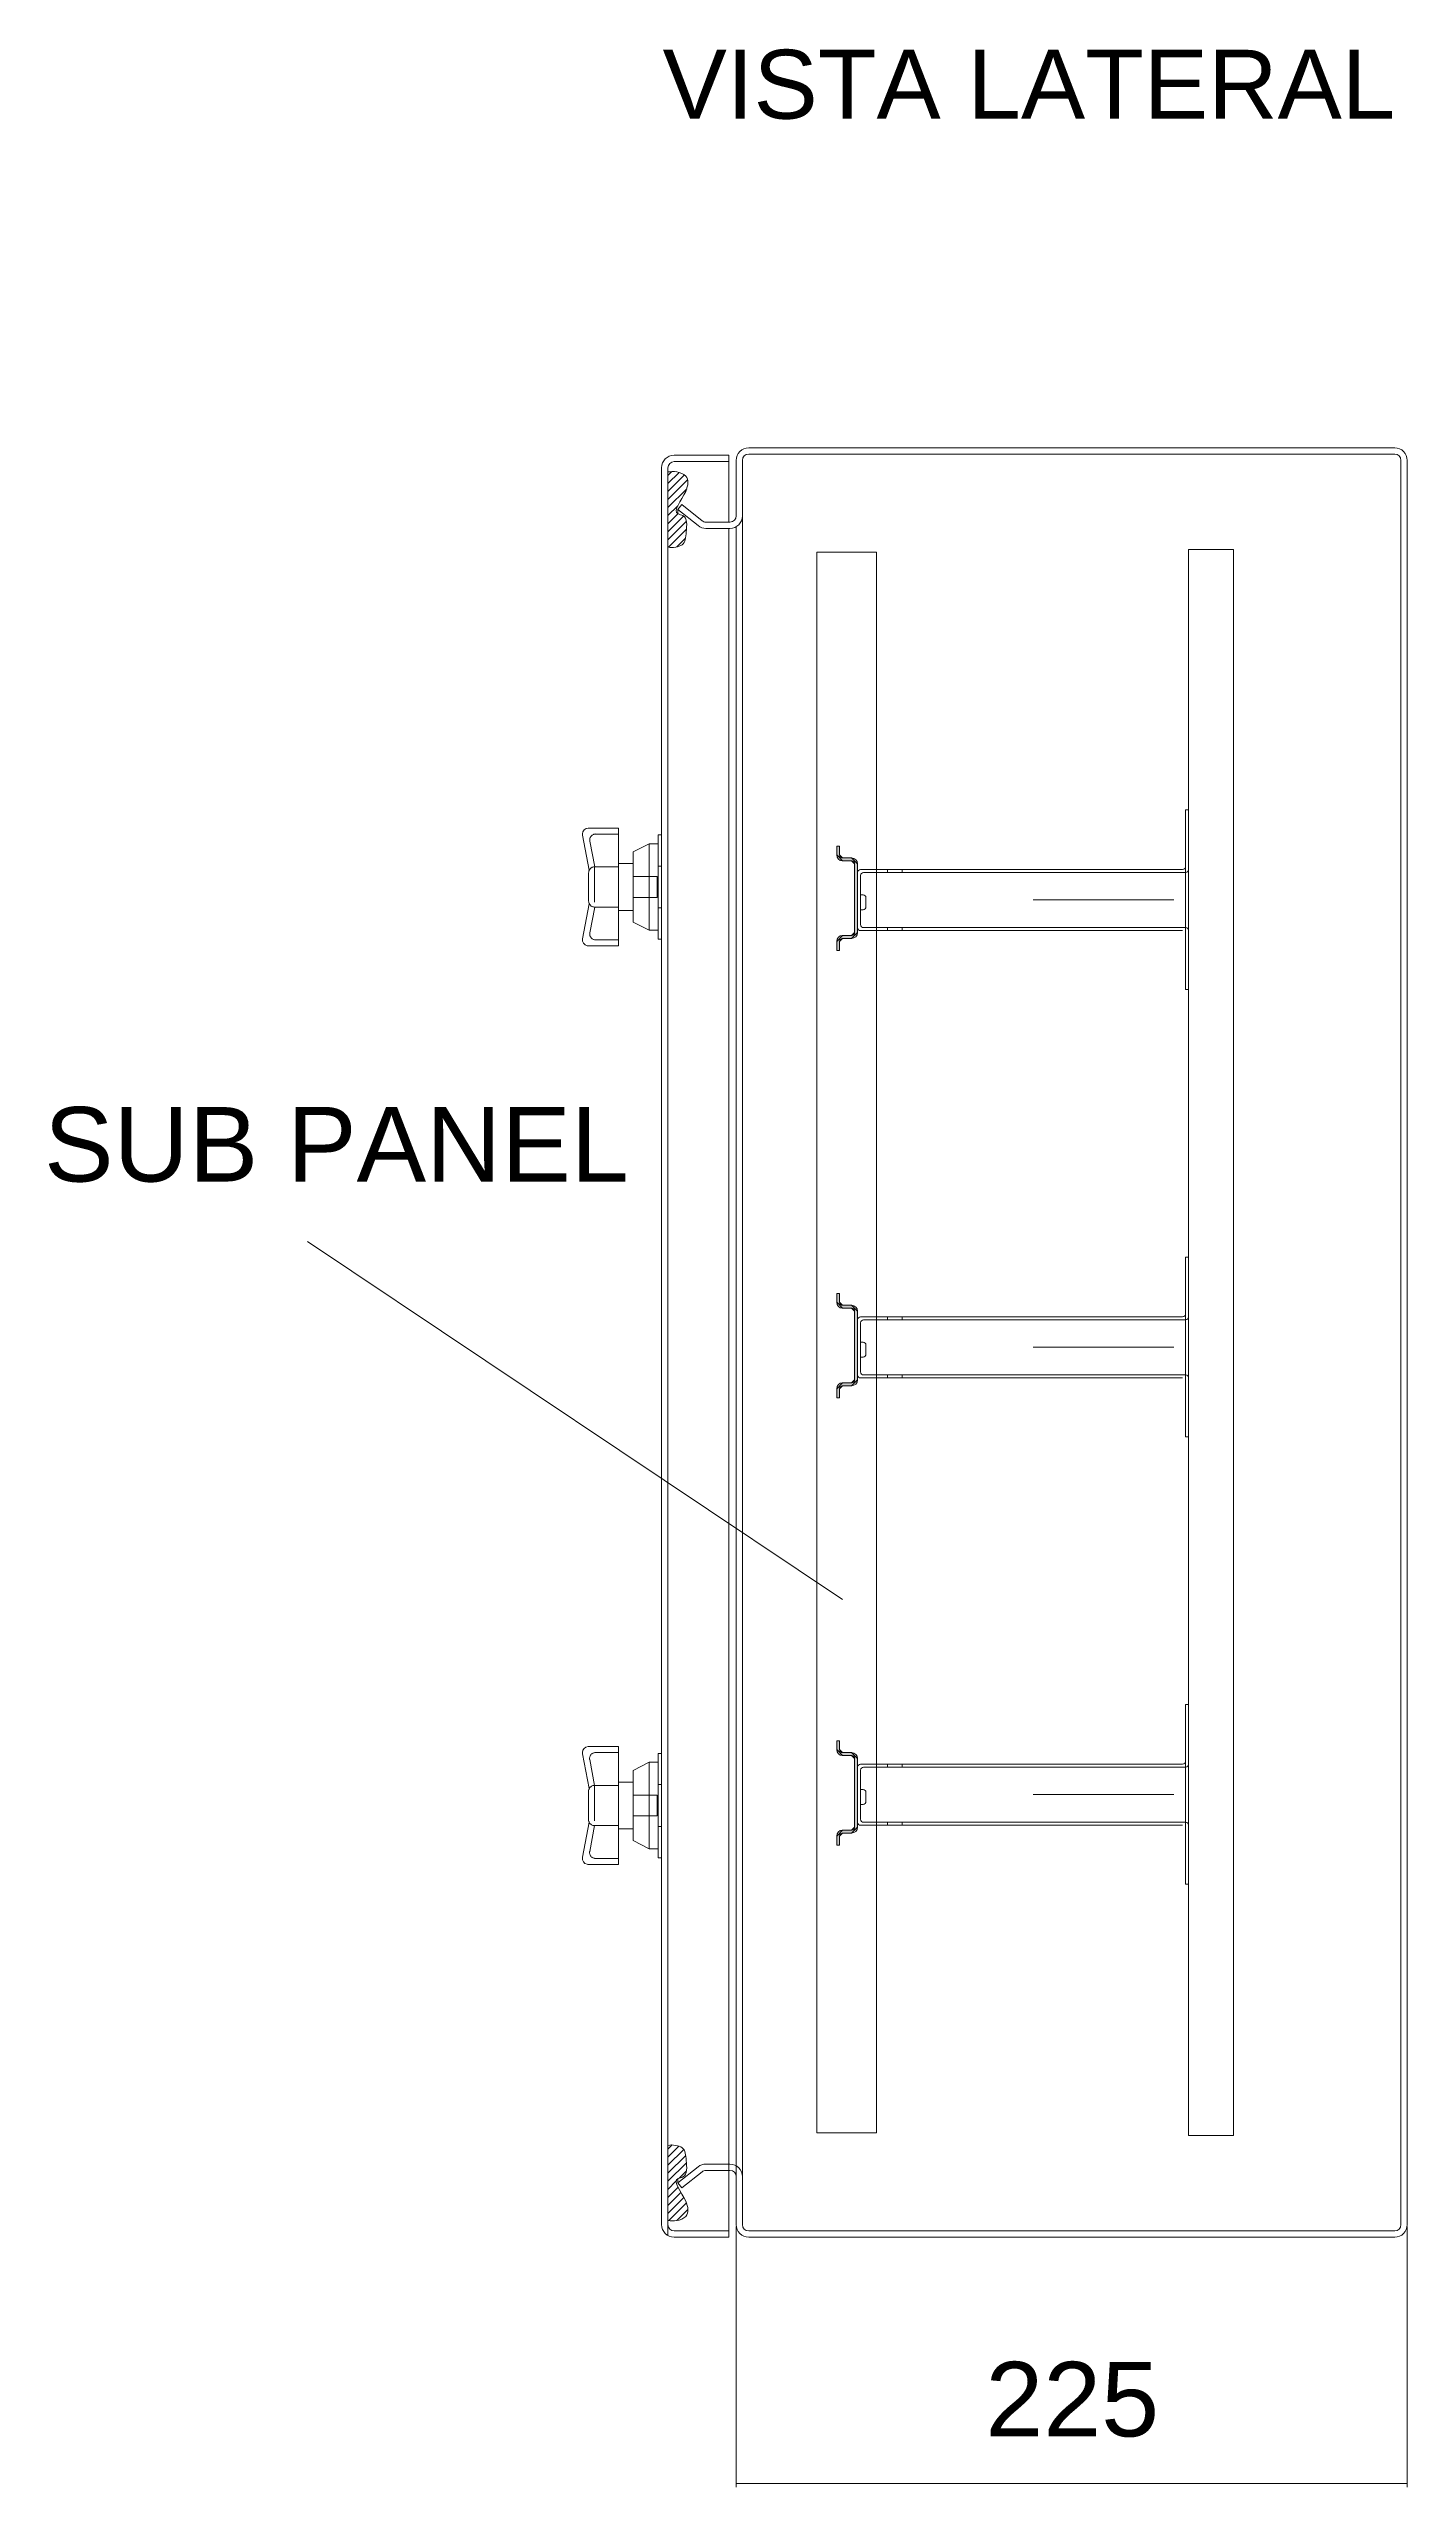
# Model space of a CAD drawing. Header units: millimetres. Extents: x -1316 to 1820, y -232 to 624.
# Drawn here: x 1365 to 1820, y -194 to 624 of the extents above; entities that cross this region are included whole.
import ezdxf

# ---------------------------------------------------------------- set-up
doc = ezdxf.new("R2010")
doc.units = ezdxf.units.MM
doc.header["$MEASUREMENT"] = 0
for name, pattern in [('AI-Linetype-18', [17.812501, 11.875001, -5.9375]), ('AI-Linetype-19', [17.812501, 11.875001, -5.9375]), ('AI-Linetype-20', [17.812501, 11.875001, -5.9375]), ('AI-Linetype-21', [17.812501, 11.875001, -5.9375]), ('AI-Linetype-22', [17.812501, 11.875001, -5.9375]), ('AI-Linetype-23', [17.812501, 11.875001, -5.9375]), ('AI-Linetype-24', [17.812501, 11.875001, -5.9375]), ('AI-Linetype-25', [17.812501, 11.875001, -5.9375]), ('AI-Linetype-26', [17.812501, 11.875001, -5.9375]), ('AI-Linetype-27', [17.812501, 11.875001, -5.9375]), ('AI-Linetype-28', [17.812501, 11.875001, -5.9375]), ('AI-Linetype-29', [356.249993, 237.499995, -118.749998]), ('AI-Linetype-30', [356.249993, 237.499995, -118.749998]), ('AI-Linetype-31', [17.812501, 11.875001, -5.9375]), ('AI-Linetype-32', [17.812501, 11.875001, -5.9375]), ('AI-Linetype-33', [17.812501, 11.875001, -5.9375]), ('AI-Linetype-34', [17.812501, 11.875001, -5.9375]), ('AI-Linetype-35', [17.812501, 11.875001, -5.9375]), ('AI-Linetype-36', [17.812501, 11.875001, -5.9375]), ('AI-Linetype-37', [17.812501, 11.875001, -5.9375]), ('AI-Linetype-38', [17.812501, 11.875001, -5.9375]), ('AI-Linetype-39', [17.812501, 11.875001, -5.9375]), ('AI-Linetype-40', [17.812501, 11.875001, -5.9375]), ('AI-Linetype-41', [17.812501, 11.875001, -5.9375]), ('AI-Linetype-42', [17.812501, 11.875001, -5.9375]), ('AI-Linetype-43', [17.812501, 11.875001, -5.9375]), ('AI-Linetype-44', [17.812501, 11.875001, -5.9375]), ('AI-Linetype-45', [17.812501, 11.875001, -5.9375]), ('AI-Linetype-46', [17.812501, 11.875001, -5.9375]), ('AI-Linetype-47', [17.812501, 11.875001, -5.9375]), ('AI-Linetype-48', [17.812501, 11.875001, -5.9375]), ('AI-Linetype-49', [17.812501, 11.875001, -5.9375]), ('AI-Linetype-50', [17.812501, 11.875001, -5.9375]), ('AI-Linetype-51', [17.812501, 11.875001, -5.9375]), ('AI-Linetype-52', [17.812501, 11.875001, -5.9375]), ('AI-Linetype-53', [17.812501, 11.875001, -5.9375]), ('AI-Linetype-54', [17.812501, 11.875001, -5.9375]), ('AI-Linetype-55', [17.812501, 11.875001, -5.9375]), ('AI-Linetype-56', [17.812501, 11.875001, -5.9375]), ('AI-Linetype-57', [17.812501, 11.875001, -5.9375]), ('AI-Linetype-58', [17.812501, 11.875001, -5.9375]), ('AI-Linetype-59', [17.812501, 11.875001, -5.9375]), ('AI-Linetype-60', [17.812501, 11.875001, -5.9375]), ('AI-Linetype-61', [17.812501, 11.875001, -5.9375]), ('AI-Linetype-62', [17.812501, 11.875001, -5.9375]), ('AI-Linetype-63', [17.812501, 11.875001, -5.9375])]:
    doc.linetypes.add(name, pattern=pattern)
doc.layers.get('0').update_dxf_attribs({"lineweight": 0})
doc.layers.add('015', color=7, linetype='Continuous', lineweight=0)

# ---------------------------------------------------------------- blocks, each defined once
blk = doc.blocks.new('Block_6')
blk.add_open_spline([(1572.09, 481.95), (1573.07, 482.03), (1574.06, 482.11), (1575.08, 481.95), (1576.21, 481.77), (1577.39, 481.29), (1578.07, 480.52), (1579.11, 479.32), (1578.96, 477.42), (1578.07, 475.41), (1576.68, 472.27), (1573.51, 468.85), (1575.56, 467.85), (1575.98, 467.65), (1576.63, 467.54), (1577.11, 467.3), (1578.74, 466.48), (1578.45, 464.04), (1578.24, 461.8), (1578.07, 460), (1577.96, 458.33), (1576.87, 457.5), (1576.32, 457.08), (1575.52, 456.88), (1574.72, 456.72), (1573.8, 456.54), (1572.87, 456.43), (1572.09, 456.82), (1572.09, 456.82), (1572.09, 481.95), (1572.09, 481.95)], degree=3, knots=[0, 0, 0, 0, 1, 1, 1, 2, 2, 2, 3, 3, 3, 4, 4, 4, 5, 5, 5, 6, 6, 6, 7, 7, 7, 8, 8, 8, 9, 9, 9, 10, 10, 10, 10])
at = {"color": 7, "lineweight": 0}
for points in [[(1572.09, 480.74), (1572.09, 480.74), (1573.39, 482.04), (1573.39, 482.04)], [(1572.09, 478.04), (1572.09, 478.04), (1575.83, 481.79), (1575.83, 481.79)], [(1572.09, 475.35), (1572.09, 475.35), (1577.65, 480.91), (1577.65, 480.91)], [(1572.09, 472.66), (1572.09, 472.66), (1578.7, 479.26), (1578.7, 479.26)], [(1572.09, 469.96), (1572.09, 469.96), (1578.41, 476.28), (1578.41, 476.28)], [(1572.09, 467.27), (1572.09, 467.27), (1575.4, 470.58), (1575.4, 470.58)], [(1572.09, 464.57), (1572.09, 464.57), (1575.43, 467.92), (1575.43, 467.92)], [(1572.09, 461.88), (1572.09, 461.88), (1577.36, 467.15), (1577.36, 467.15)], [(1572.09, 459.19), (1572.09, 459.19), (1578.32, 465.42), (1578.32, 465.42)], [(1572.32, 456.72), (1572.32, 456.72), (1578.33, 462.73), (1578.33, 462.73)], [(1575.09, 456.8), (1575.09, 456.8), (1577.99, 459.7), (1577.99, 459.7)]]:
    blk.add_open_spline(points, degree=3, dxfattribs=at)
blk = doc.blocks.new('Block_7')
blk.add_open_spline([(1572.09, -104.44), (1573.07, -104.52), (1574.06, -104.6), (1575.08, -104.44), (1576.21, -104.26), (1577.39, -103.78), (1578.07, -103.01), (1579.11, -101.81), (1578.96, -99.91), (1578.07, -97.9), (1576.68, -94.76), (1573.51, -91.34), (1575.56, -90.34), (1575.98, -90.14), (1576.63, -90.03), (1577.11, -89.79), (1578.74, -88.97), (1578.45, -86.53), (1578.24, -84.3), (1578.07, -82.5), (1577.96, -80.82), (1576.87, -79.99), (1576.32, -79.57), (1575.52, -79.37), (1574.72, -79.21), (1573.8, -79.03), (1572.87, -78.92), (1572.09, -79.31), (1572.09, -79.31), (1572.09, -104.44), (1572.09, -104.44)], degree=3, knots=[0, 0, 0, 0, 1, 1, 1, 2, 2, 2, 3, 3, 3, 4, 4, 4, 5, 5, 5, 6, 6, 6, 7, 7, 7, 8, 8, 8, 9, 9, 9, 10, 10, 10, 10])
at = {"color": 7, "lineweight": 0}
for points in [[(1572.09, -80.5), (1572.09, -80.5), (1573.54, -79.05), (1573.54, -79.05)], [(1572.09, -83.19), (1572.09, -83.19), (1575.81, -79.48), (1575.81, -79.48)], [(1572.09, -85.89), (1572.09, -85.89), (1577.4, -80.57), (1577.4, -80.57)], [(1572.09, -88.58), (1572.09, -88.58), (1578.06, -82.61), (1578.06, -82.61)], [(1572.09, -91.27), (1572.09, -91.27), (1578.31, -85.05), (1578.31, -85.05)], [(1575.83, -90.23), (1575.83, -90.23), (1578.35, -87.71), (1578.35, -87.71)], [(1572.09, -93.97), (1572.09, -93.97), (1574.91, -91.15), (1574.91, -91.15)], [(1572.09, -96.66), (1572.09, -96.66), (1575.49, -93.26), (1575.49, -93.26)], [(1572.09, -99.36), (1572.09, -99.36), (1576.47, -94.98), (1576.47, -94.98)], [(1572.09, -102.05), (1572.09, -102.05), (1577.46, -96.68), (1577.46, -96.68)], [(1572.37, -104.46), (1572.37, -104.46), (1578.32, -98.52), (1578.32, -98.52)], [(1575.09, -104.44), (1575.09, -104.44), (1578.79, -100.74), (1578.79, -100.74)]]:
    blk.add_open_spline(points, degree=3, dxfattribs=at)
blk = doc.blocks.new('Block_8')
at = {"color": 7, "lineweight": 0}
for p, q in [((1594.99, -106.42), (1594.99, -193.85)), ((1819.99, -106.42), (1819.99, -193.85)), ((1594.99, -192.6), (1819.99, -192.6))]:
    blk.add_line(p, q, dxfattribs=at)
at = {"insert": (1678.54, -177.17), "char_height": 0.2, "attachment_point": 7}
blk.add_mtext('\\C7;\\FArial|b0|i0|c1;\\H25.000000;\\W1.000000;225', dxfattribs=at)

msp = doc.modelspace()

# ---------------------------------------------------------------- hatches: boundary and pattern name
at = {"layer": '015', "transparency": 33554687}
for points in [[(1633.69, 326.49), (1630.69, 326.49), (1628.69, 324.49), (1628.69, 321.49), (1629.69, 321.49), (1629.69, 324.49), (1630.69, 325.49), (1633.69, 325.49), (1635.69, 327.49), (1635.69, 350.49), (1633.69, 352.49), (1630.69, 352.49), (1629.69, 353.49), (1629.69, 356.49), (1628.69, 356.49), (1628.69, 353.49), (1630.69, 351.49), (1633.69, 351.49), (1634.69, 350.49), (1634.69, 327.49)], [(1633.69, 176.49), (1630.69, 176.49), (1628.69, 174.49), (1628.69, 171.49), (1629.69, 171.49), (1629.69, 174.49), (1630.69, 175.49), (1633.69, 175.49), (1635.69, 177.49), (1635.69, 200.49), (1633.69, 202.49), (1630.69, 202.49), (1629.69, 203.49), (1629.69, 206.49), (1628.69, 206.49), (1628.69, 203.49), (1630.69, 201.49), (1633.69, 201.49), (1634.69, 200.49), (1634.69, 177.49)], [(1633.69, 26.49), (1630.69, 26.49), (1628.69, 24.49), (1628.69, 21.49), (1629.69, 21.49), (1629.69, 24.49), (1630.69, 25.49), (1633.69, 25.49), (1635.69, 27.49), (1635.69, 50.49), (1633.69, 52.49), (1630.69, 52.49), (1629.69, 53.49), (1629.69, 56.49), (1628.69, 56.49), (1628.69, 53.49), (1630.69, 51.49), (1633.69, 51.49), (1634.69, 50.49), (1634.69, 27.49)]]:
    msp.add_hatch(color=1, dxfattribs=at).paths.add_polyline_path(points)

# ---------------------------------------------------------------- linework, layer by layer
at = {"color": 7, "lineweight": 0}
for p, q in [((1569.99, 483.3), (1569.99, -105.8)), ((1572.09, -109.43), (1572.09, 483.3)), ((1574.19, 487.5), (1592.49, 487.5)), ((1592.49, 485.4), (1574.19, 485.4)), ((1592.49, 487.5), (1592.49, 485.4)), ((1592.49, 485.4), (1592.49, 465.1)), ((1594.99, 467.2), (1594.99, 485.8)), ((1597.09, 485.8), (1597.09, -105.8)), ((1599.19, 490), (1815.79, 490)), ((1815.79, 490), (1599.19, 490)), ((1815.79, 490), (1599.19, 490)), ((1815.79, 487.9), (1599.19, 487.9)), ((1815.79, 487.9), (1599.19, 487.9)), ((1819.99, 485.8), (1819.99, -105.8)), ((1576.76, 470.98), (1575.45, 469.34)), ((1575.45, 469.34), (1582.24, 463.92)), ((1575.45, 467.91), (1575.45, 469.34)), ((1583.55, 465.56), (1576.76, 470.98)), ((1592.89, 465.1), (1584.86, 465.1)), ((1584.86, 463), (1592.89, 463)), ((1592.49, 463), (1592.49, -110)), ((1594.99, -105.8), (1594.99, 463.57)), ((1761.69, 455.87), (1746.69, 455.87)), ((1746.69, 455.87), (1746.69, -75.86)), ((1761.69, -75.86), (1761.69, 455.87)), ((1745.69, 368.62), (1746.69, 368.62)), ((1745.69, 308.37), (1745.69, 368.62)), ((1746.69, 368.62), (1746.69, 308.37)), ((1543.49, 360.14), (1545.75, 348.41)), ((1543.49, 360.14), (1545.75, 348.41)), ((1555.49, 362.5), (1545.41, 362.5)), ((1555.49, 362.5), (1545.41, 362.5)), ((1555.49, 362.5), (1555.49, 323)), ((1555.49, 362.5), (1555.49, 323)), ((1568.79, 360.24), (1568.79, 325.24)), ((1569.99, 360.24), (1568.79, 360.24)), ((1568.79, 360.24), (1568.79, 325.24)), ((1569.99, 360.24), (1568.79, 360.24)), ((1569.99, 325.24), (1569.99, 360.24)), ((1569.99, 325.24), (1569.99, 360.24)), ((1565.79, 357.24), (1560.49, 354.52)), ((1565.79, 357.24), (1560.49, 354.52)), ((1560.49, 330.99), (1560.49, 354.52)), ((1560.49, 330.99), (1560.49, 354.52)), ((1568.79, 357.24), (1565.79, 357.24)), ((1565.79, 328.24), (1565.79, 357.24)), ((1568.79, 357.24), (1565.79, 357.24)), ((1565.79, 328.24), (1565.79, 357.24)), ((1568.79, 357.24), (1565.79, 357.24)), ((1565.79, 328.24), (1565.79, 357.24)), ((1568.79, 357.24), (1565.79, 357.24)), ((1565.79, 328.24), (1565.79, 357.24)), ((1568.79, 328.24), (1568.79, 357.24)), ((1568.79, 328.24), (1568.79, 357.24)), ((1545.53, 347.52), (1545.53, 338.02)), ((1545.53, 347.52), (1545.53, 338.02)), ((1555.49, 350.59), (1558.3, 350.59)), ((1555.49, 350.59), (1560.49, 350.59)), ((1555.49, 350.59), (1558.3, 350.59)), ((1555.49, 350.59), (1560.49, 350.59)), ((1560.49, 350.59), (1560.49, 334.9)), ((1560.49, 350.59), (1560.49, 334.9)), ((1560.49, 346.25), (1568.49, 346.25)), ((1560.49, 346.25), (1568.49, 346.25)), ((1568.49, 339.25), (1568.49, 346.25)), ((1568.49, 339.25), (1568.49, 346.25)), ((1569.99, 349.74), (1568.79, 349.74)), ((1569.99, 349.74), (1568.79, 349.74)), ((1635.69, 329.12), (1635.69, 347.62)), ((1744.69, 348.62), (1636.69, 348.62)), ((1636.69, 330.12), (1636.69, 346.62)), ((1745.69, 347.62), (1637.69, 347.62)), ((1645.69, 347.62), (1645.69, 348.62)), ((1645.69, 347.62), (1645.69, 347.62)), ((1650.69, 347.62), (1650.69, 348.62)), ((1543.49, 325.4), (1545.75, 337.12)), ((1543.49, 325.4), (1545.75, 337.12)), ((1560.49, 339.25), (1568.49, 339.25)), ((1560.49, 339.25), (1568.49, 339.25)), ((1569.99, 335.74), (1568.79, 335.74)), ((1569.99, 335.74), (1568.79, 335.74)), ((1637.52, 340.12), (1636.69, 340.12)), ((1638.52, 336.12), (1638.52, 339.12)), ((1741.78, 338.49), (1694.58, 338.49)), ((1555.49, 334.9), (1558.3, 334.9)), ((1555.49, 334.9), (1560.49, 334.9)), ((1555.49, 334.9), (1558.3, 334.9)), ((1555.49, 334.9), (1560.49, 334.9)), ((1565.79, 328.24), (1560.49, 330.99)), ((1565.79, 328.24), (1560.49, 330.99)), ((1568.79, 328.24), (1565.79, 328.24)), ((1568.79, 328.24), (1565.79, 328.24)), ((1636.69, 335.12), (1637.52, 335.12)), ((1744.69, 328.12), (1636.69, 328.12)), ((1745.69, 329.12), (1637.69, 329.12)), ((1645.69, 329.12), (1645.69, 328.12)), ((1650.69, 329.12), (1650.69, 328.12)), ((1745.69, 329.12), (1745.69, 329.12)), ((1555.49, 323), (1545.41, 323)), ((1555.49, 323), (1545.41, 323)), ((1568.79, 325.24), (1569.99, 325.24)), ((1568.79, 325.24), (1569.99, 325.24)), ((1745.69, 308.37), (1746.69, 308.37)), ((1630.65, 103.82), (1451.22, 223.84)), ((1745.69, 218.62), (1746.69, 218.62)), ((1745.69, 158.37), (1745.69, 218.62)), ((1746.69, 218.62), (1746.69, 158.37)), ((1635.69, 179.12), (1635.69, 197.62)), ((1744.69, 198.62), (1636.69, 198.62)), ((1636.69, 180.12), (1636.69, 196.62)), ((1745.69, 197.62), (1637.69, 197.62)), ((1645.69, 197.62), (1645.69, 198.62)), ((1645.69, 197.62), (1645.69, 197.62)), ((1650.69, 197.62), (1650.69, 198.62)), ((1637.52, 190.12), (1636.69, 190.12)), ((1638.52, 186.12), (1638.52, 189.12)), ((1741.78, 188.49), (1694.58, 188.49)), ((1636.69, 185.12), (1637.52, 185.12)), ((1744.69, 178.12), (1636.69, 178.12)), ((1745.69, 179.12), (1637.69, 179.12)), ((1645.69, 179.12), (1645.69, 178.12)), ((1650.69, 179.12), (1650.69, 178.12)), ((1745.69, 179.12), (1745.69, 179.12)), ((1745.69, 158.37), (1746.69, 158.37)), ((1745.69, 68.62), (1746.69, 68.62)), ((1745.69, 8.37), (1745.69, 68.62)), ((1746.69, 68.62), (1746.69, 8.37)), ((1543.45, 52.13), (1545.7, 40.4)), ((1543.45, 52.13), (1545.7, 40.4)), ((1555.49, 54.5), (1545.41, 54.5)), ((1555.49, 54.5), (1545.41, 54.5)), ((1555.49, 54.5), (1555.49, 15)), ((1555.49, 54.5), (1555.49, 15)), ((1565.79, 49.24), (1560.49, 46.52)), ((1565.79, 49.24), (1560.49, 46.52)), ((1568.79, 49.24), (1565.79, 49.24)), ((1565.79, 20.24), (1565.79, 49.24)), ((1568.79, 49.24), (1565.79, 49.24)), ((1565.79, 20.24), (1565.79, 49.24)), ((1568.79, 49.24), (1565.79, 49.24)), ((1565.79, 20.24), (1565.79, 49.24)), ((1568.79, 49.24), (1565.79, 49.24)), ((1565.79, 20.24), (1565.79, 49.24)), ((1568.79, 52.24), (1568.79, 17.24)), ((1569.99, 52.24), (1568.79, 52.24)), ((1568.79, 52.24), (1568.79, 17.24)), ((1569.99, 52.24), (1568.79, 52.24)), ((1568.79, 20.24), (1568.79, 49.24)), ((1568.79, 20.24), (1568.79, 49.24)), ((1569.99, 17.24), (1569.99, 52.24)), ((1569.99, 17.24), (1569.99, 52.24)), ((1555.49, 42.59), (1558.3, 42.59)), ((1555.49, 42.59), (1560.49, 42.59)), ((1555.49, 42.59), (1558.3, 42.59)), ((1555.49, 42.59), (1560.49, 42.59)), ((1560.49, 22.99), (1560.49, 46.52)), ((1560.49, 22.99), (1560.49, 46.52)), ((1560.49, 42.59), (1560.49, 26.9)), ((1560.49, 42.59), (1560.49, 26.9)), ((1569.99, 41.74), (1568.79, 41.74)), ((1569.99, 41.74), (1568.79, 41.74)), ((1635.69, 29.12), (1635.69, 47.62)), ((1744.69, 48.62), (1636.69, 48.62)), ((1636.69, 30.12), (1636.69, 46.62)), ((1745.69, 47.62), (1637.69, 47.62)), ((1645.69, 47.62), (1645.69, 48.62)), ((1645.69, 47.62), (1645.69, 47.62)), ((1650.69, 47.62), (1650.69, 48.62)), ((1545.49, 39.5), (1545.49, 30)), ((1545.49, 39.5), (1545.49, 30)), ((1560.49, 38.25), (1568.49, 38.25)), ((1560.49, 38.25), (1568.49, 38.25)), ((1568.49, 31.25), (1568.49, 38.25)), ((1568.49, 31.25), (1568.49, 38.25)), ((1637.52, 40.12), (1636.69, 40.12)), ((1636.69, 35.12), (1637.52, 35.12)), ((1638.52, 36.12), (1638.52, 39.12)), ((1741.78, 38.49), (1694.58, 38.49)), ((1543.45, 17.38), (1545.7, 29.11)), ((1543.45, 17.38), (1545.7, 29.11)), ((1555.49, 26.9), (1558.3, 26.9)), ((1555.49, 26.9), (1560.49, 26.9)), ((1555.49, 26.9), (1558.3, 26.9)), ((1555.49, 26.9), (1560.49, 26.9)), ((1560.49, 31.25), (1568.49, 31.25)), ((1560.49, 31.25), (1568.49, 31.25)), ((1569.99, 27.74), (1568.79, 27.74)), ((1569.99, 27.74), (1568.79, 27.74)), ((1744.69, 28.12), (1636.69, 28.12)), ((1745.69, 29.12), (1637.69, 29.12)), ((1645.69, 29.12), (1645.69, 28.12)), ((1650.69, 29.12), (1650.69, 28.12)), ((1745.69, 29.12), (1745.69, 29.12)), ((1565.79, 20.24), (1560.49, 22.99)), ((1565.79, 20.24), (1560.49, 22.99)), ((1568.79, 20.24), (1565.79, 20.24)), ((1568.79, 20.24), (1565.79, 20.24)), ((1568.79, 17.24), (1569.99, 17.24)), ((1568.79, 17.24), (1569.99, 17.24)), ((1555.49, 15), (1545.41, 15)), ((1555.49, 15), (1545.41, 15)), ((1745.69, 8.37), (1746.69, 8.37)), ((1746.69, -75.86), (1761.69, -75.86)), ((1575.45, -91.83), (1582.24, -86.41)), ((1583.55, -88.05), (1576.76, -93.47)), ((1584.86, -85.5), (1592.89, -85.5)), ((1592.89, -87.6), (1584.86, -87.6)), ((1575.45, -90.4), (1575.45, -91.83)), ((1576.76, -93.47), (1575.45, -91.83)), ((1574.19, -107.9), (1592.49, -107.9)), ((1592.49, -110), (1574.19, -110)), ((1815.79, -107.9), (1599.19, -107.9)), ((1599.19, -110), (1815.79, -110)), ((1815.79, -110), (1599.19, -110))]:
    msp.add_line(p, q, dxfattribs=at)
at = {"color": 7, "linetype": 'AI-Linetype-29', "lineweight": 0}
msp.add_line((1594.99, 467.2), (1594.99, 485.8), dxfattribs=at)
at = {"color": 7, "lineweight": 5}
msp.add_line((1817.89, -105.8), (1817.89, 485.8), dxfattribs=at)
at = {"color": 7, "linetype": 'AI-Linetype-30', "lineweight": 0}
msp.add_line((1594.99, -105.8), (1594.99, 463.57), dxfattribs=at)
at = {"color": 5, "lineweight": 0}
for p, q in [((1622.09, 455), (1642.09, 455)), ((1622.09, -75), (1622.09, 455)), ((1642.09, 455), (1642.09, -75)), ((1642.09, -75), (1622.09, -75))]:
    msp.add_line(p, q, dxfattribs=at)
at = {"color": 7, "linetype": 'AI-Linetype-20', "lineweight": 0}
msp.add_line((1555.49, 360.5), (1547.83, 360.5), dxfattribs=at)
at = {"color": 7, "linetype": 'AI-Linetype-33', "lineweight": 0}
msp.add_line((1555.49, 360.5), (1547.83, 360.5), dxfattribs=at)
at = {"color": 7, "linetype": 'AI-Linetype-21', "lineweight": 0}
msp.add_line((1545.91, 358.14), (1547.57, 349.52), dxfattribs=at)
at = {"color": 7, "linetype": 'AI-Linetype-34', "lineweight": 0}
msp.add_line((1545.91, 358.14), (1547.57, 349.52), dxfattribs=at)
at = {"color": 7, "linetype": 'AI-Linetype-19', "lineweight": 0}
msp.add_line((1555.49, 349.5), (1547.49, 349.5), dxfattribs=at)
at = {"color": 7, "linetype": 'AI-Linetype-32', "lineweight": 0}
msp.add_line((1555.49, 349.5), (1547.49, 349.5), dxfattribs=at)
at = {"color": 7, "linetype": 'AI-Linetype-22', "lineweight": 0}
msp.add_line((1547.53, 349.52), (1547.53, 336.02), dxfattribs=at)
at = {"color": 7, "linetype": 'AI-Linetype-35', "lineweight": 0}
msp.add_line((1547.53, 349.52), (1547.53, 336.02), dxfattribs=at)
at = {"color": 7, "linetype": 'AI-Linetype-23', "lineweight": 0}
msp.add_line((1545.91, 327.4), (1547.57, 336.02), dxfattribs=at)
at = {"color": 7, "linetype": 'AI-Linetype-36', "lineweight": 0}
msp.add_line((1545.91, 327.4), (1547.57, 336.02), dxfattribs=at)
at = {"color": 7, "linetype": 'AI-Linetype-18', "lineweight": 0}
msp.add_line((1555.49, 336), (1547.49, 336), dxfattribs=at)
at = {"color": 7, "linetype": 'AI-Linetype-31', "lineweight": 0}
msp.add_line((1555.49, 336), (1547.49, 336), dxfattribs=at)
at = {"color": 7, "linetype": 'AI-Linetype-24', "lineweight": 0}
msp.add_line((1555.49, 325), (1547.83, 325), dxfattribs=at)
at = {"color": 7, "linetype": 'AI-Linetype-37', "lineweight": 0}
msp.add_line((1555.49, 325), (1547.83, 325), dxfattribs=at)
at = {"color": 7, "linetype": 'AI-Linetype-45', "lineweight": 0}
msp.add_line((1545.87, 50.13), (1547.53, 41.5), dxfattribs=at)
at = {"color": 7, "linetype": 'AI-Linetype-56', "lineweight": 0}
msp.add_line((1545.87, 50.13), (1547.53, 41.5), dxfattribs=at)
at = {"color": 7, "linetype": 'AI-Linetype-44', "lineweight": 0}
msp.add_line((1555.49, 52.5), (1547.83, 52.5), dxfattribs=at)
at = {"color": 7, "linetype": 'AI-Linetype-55', "lineweight": 0}
msp.add_line((1555.49, 52.5), (1547.83, 52.5), dxfattribs=at)
at = {"color": 7, "linetype": 'AI-Linetype-43', "lineweight": 0}
msp.add_line((1555.49, 41.5), (1547.49, 41.5), dxfattribs=at)
at = {"color": 7, "linetype": 'AI-Linetype-46', "lineweight": 0}
msp.add_line((1547.49, 41.5), (1547.49, 28), dxfattribs=at)
at = {"color": 7, "linetype": 'AI-Linetype-54', "lineweight": 0}
msp.add_line((1555.49, 41.5), (1547.49, 41.5), dxfattribs=at)
at = {"color": 7, "linetype": 'AI-Linetype-57', "lineweight": 0}
msp.add_line((1547.49, 41.5), (1547.49, 28), dxfattribs=at)
at = {"color": 7, "linetype": 'AI-Linetype-47', "lineweight": 0}
msp.add_line((1545.87, 19.38), (1547.53, 28), dxfattribs=at)
at = {"color": 7, "linetype": 'AI-Linetype-58', "lineweight": 0}
msp.add_line((1545.87, 19.38), (1547.53, 28), dxfattribs=at)
at = {"color": 7, "linetype": 'AI-Linetype-42', "lineweight": 0}
msp.add_line((1555.49, 28), (1547.49, 28), dxfattribs=at)
at = {"color": 7, "linetype": 'AI-Linetype-53', "lineweight": 0}
msp.add_line((1555.49, 28), (1547.49, 28), dxfattribs=at)
at = {"color": 7, "linetype": 'AI-Linetype-48', "lineweight": 0}
msp.add_line((1555.49, 17), (1547.83, 17), dxfattribs=at)
at = {"color": 7, "linetype": 'AI-Linetype-59', "lineweight": 0}
msp.add_line((1555.49, 17), (1547.83, 17), dxfattribs=at)
at = {"color": 7, "lineweight": 0}
for points in [[(1574.19, 487.5), (1571.87, 487.5), (1569.99, 485.62), (1569.99, 483.3)], [(1574.19, 485.4), (1573.03, 485.4), (1572.09, 484.46), (1572.09, 483.3)], [(1599.19, 490), (1596.87, 490), (1594.99, 488.12), (1594.99, 485.8)], [(1599.19, 487.9), (1598.03, 487.9), (1597.09, 486.96), (1597.09, 485.8)], [(1592.89, 465.1), (1594.05, 465.1), (1594.99, 466.04), (1594.99, 467.2)], [(1592.89, 463), (1595.21, 463), (1597.09, 464.88), (1597.09, 467.2)], [(1582.24, 463.92), (1582.98, 463.33), (1583.91, 463), (1584.86, 463)], [(1583.55, 465.56), (1583.92, 465.27), (1584.38, 465.1), (1584.86, 465.1)], [(1636.69, 348.62), (1636.14, 348.62), (1635.69, 348.17), (1635.69, 347.62)], [(1637.69, 347.62), (1637.14, 347.62), (1636.69, 347.17), (1636.69, 346.62)], [(1744.69, 348.62), (1745.25, 348.62), (1745.69, 349.06), (1745.69, 349.62)], [(1745.69, 347.62), (1746.25, 347.62), (1746.69, 348.06), (1746.69, 348.62)], [(1638.52, 339.12), (1638.52, 339.67), (1638.07, 340.12), (1637.52, 340.12)], [(1637.52, 335.12), (1638.07, 335.12), (1638.52, 335.56), (1638.52, 336.12)], [(1635.69, 329.12), (1635.69, 328.56), (1636.14, 328.12), (1636.69, 328.12)], [(1636.69, 330.12), (1636.69, 329.56), (1637.14, 329.12), (1637.69, 329.12)], [(1746.69, 328.12), (1746.69, 328.67), (1746.25, 329.12), (1745.69, 329.12)], [(1636.69, 198.62), (1636.14, 198.62), (1635.69, 198.17), (1635.69, 197.62)], [(1637.69, 197.62), (1637.14, 197.62), (1636.69, 197.17), (1636.69, 196.62)], [(1744.69, 198.62), (1745.25, 198.62), (1745.69, 199.06), (1745.69, 199.62)], [(1745.69, 197.62), (1746.25, 197.62), (1746.69, 198.06), (1746.69, 198.62)], [(1638.52, 189.12), (1638.52, 189.67), (1638.07, 190.12), (1637.52, 190.12)], [(1636.69, 180.12), (1636.69, 179.56), (1637.14, 179.12), (1637.69, 179.12)], [(1637.52, 185.12), (1638.07, 185.12), (1638.52, 185.56), (1638.52, 186.12)], [(1635.69, 179.12), (1635.69, 178.56), (1636.14, 178.12), (1636.69, 178.12)], [(1746.69, 178.12), (1746.69, 178.67), (1746.25, 179.12), (1745.69, 179.12)], [(1744.69, 48.62), (1745.25, 48.62), (1745.69, 49.06), (1745.69, 49.62)], [(1636.69, 48.62), (1636.14, 48.62), (1635.69, 48.17), (1635.69, 47.62)], [(1637.69, 47.62), (1637.14, 47.62), (1636.69, 47.17), (1636.69, 46.62)], [(1745.69, 47.62), (1746.25, 47.62), (1746.69, 48.06), (1746.69, 48.62)], [(1638.52, 39.12), (1638.52, 39.67), (1638.07, 40.12), (1637.52, 40.12)], [(1637.52, 35.12), (1638.07, 35.12), (1638.52, 35.56), (1638.52, 36.12)], [(1635.69, 29.12), (1635.69, 28.56), (1636.14, 28.12), (1636.69, 28.12)], [(1636.69, 30.12), (1636.69, 29.56), (1637.14, 29.12), (1637.69, 29.12)], [(1746.69, 28.12), (1746.69, 28.67), (1746.25, 29.12), (1745.69, 29.12)], [(1584.86, -85.5), (1583.91, -85.5), (1582.98, -85.82), (1582.24, -86.41)], [(1584.86, -87.6), (1584.38, -87.6), (1583.92, -87.76), (1583.55, -88.05)], [(1597.09, -89.7), (1597.09, -87.38), (1595.21, -85.5), (1592.89, -85.5)], [(1594.99, -89.7), (1594.99, -88.54), (1594.05, -87.6), (1592.89, -87.6)], [(1569.99, -105.8), (1569.99, -108.12), (1571.87, -110), (1574.19, -110)], [(1572.09, -105.8), (1572.09, -106.96), (1573.03, -107.9), (1574.19, -107.9)], [(1594.99, -105.8), (1594.99, -108.12), (1596.87, -110), (1599.19, -110)], [(1597.09, -105.8), (1597.09, -106.96), (1598.03, -107.9), (1599.19, -107.9)]]:
    msp.add_open_spline(points, degree=3, dxfattribs=at)
at = {"color": 7, "lineweight": 5}
for points in [[(1819.99, 485.8), (1819.99, 488.12), (1818.11, 490), (1815.79, 490)], [(1817.89, 485.8), (1817.89, 486.96), (1816.95, 487.9), (1815.79, 487.9)], [(1815.79, -110), (1818.11, -110), (1819.99, -108.12), (1819.99, -105.8)], [(1815.79, -107.9), (1816.95, -107.9), (1817.89, -106.96), (1817.89, -105.8)]]:
    msp.add_open_spline(points, degree=3, dxfattribs=at)
at = {"color": 7, "lineweight": 0}
for points, knots in [([(1572.09, 481.95), (1573.07, 482.03), (1574.06, 482.11), (1575.08, 481.95), (1576.21, 481.77), (1577.39, 481.29), (1578.07, 480.52), (1579.11, 479.32), (1578.96, 477.42), (1578.07, 475.41), (1576.68, 472.27), (1573.51, 468.85), (1575.56, 467.85), (1575.98, 467.65), (1576.63, 467.54), (1577.11, 467.3), (1578.74, 466.48), (1578.45, 464.04), (1578.24, 461.8), (1578.07, 460), (1577.96, 458.33), (1576.87, 457.5), (1576.32, 457.08), (1575.52, 456.88), (1574.72, 456.72), (1573.8, 456.54), (1572.87, 456.43), (1572.09, 456.82)], [0, 0, 0, 0, 1, 1, 1, 2, 2, 2, 3, 3, 3, 4, 4, 4, 5, 5, 5, 6, 6, 6, 7, 7, 7, 8, 8, 8, 9, 9, 9, 9]), ([(1545.46, 362.52), (1544.35, 362.52), (1543.46, 361.62), (1543.46, 360.52), (1543.46, 360.39), (1543.47, 360.26), (1543.49, 360.14)], [0, 0, 0, 0, 1, 1, 1, 2, 2, 2, 2]), ([(1545.46, 362.52), (1544.35, 362.52), (1543.46, 361.62), (1543.46, 360.52), (1543.46, 360.39), (1543.47, 360.26), (1543.49, 360.14)], [0, 0, 0, 0, 1, 1, 1, 2, 2, 2, 2]), ([(1543.49, 325.4), (1543.28, 324.31), (1543.99, 323.26), (1545.08, 323.05), (1545.2, 323.03), (1545.33, 323.02), (1545.46, 323.02)], [0, 0, 0, 0, 1, 1, 1, 2, 2, 2, 2]), ([(1543.49, 325.4), (1543.28, 324.31), (1543.99, 323.26), (1545.08, 323.05), (1545.2, 323.03), (1545.33, 323.02), (1545.46, 323.02)], [0, 0, 0, 0, 1, 1, 1, 2, 2, 2, 2]), ([(1545.41, 54.5), (1544.31, 54.5), (1543.41, 53.61), (1543.41, 52.5), (1543.41, 52.38), (1543.42, 52.25), (1543.45, 52.13)], [0, 0, 0, 0, 1, 1, 1, 2, 2, 2, 2]), ([(1545.41, 54.5), (1544.31, 54.5), (1543.41, 53.61), (1543.41, 52.5), (1543.41, 52.38), (1543.42, 52.25), (1543.45, 52.13)], [0, 0, 0, 0, 1, 1, 1, 2, 2, 2, 2]), ([(1543.45, 17.38), (1543.24, 16.3), (1543.95, 15.25), (1545.03, 15.04), (1545.16, 15.02), (1545.28, 15), (1545.41, 15)], [0, 0, 0, 0, 1, 1, 1, 2, 2, 2, 2]), ([(1543.45, 17.38), (1543.24, 16.3), (1543.95, 15.25), (1545.03, 15.04), (1545.16, 15.02), (1545.28, 15), (1545.41, 15)], [0, 0, 0, 0, 1, 1, 1, 2, 2, 2, 2]), ([(1572.09, -104.44), (1573.07, -104.52), (1574.06, -104.6), (1575.08, -104.44), (1576.21, -104.26), (1577.39, -103.78), (1578.07, -103.01), (1579.11, -101.81), (1578.96, -99.91), (1578.07, -97.9), (1576.68, -94.76), (1573.51, -91.34), (1575.56, -90.34), (1575.98, -90.14), (1576.63, -90.03), (1577.11, -89.79), (1578.74, -88.97), (1578.45, -86.53), (1578.24, -84.3), (1578.07, -82.5), (1577.96, -80.82), (1576.87, -79.99), (1576.32, -79.57), (1575.52, -79.37), (1574.72, -79.21), (1573.8, -79.03), (1572.87, -78.92), (1572.09, -79.31)], [0, 0, 0, 0, 1, 1, 1, 2, 2, 2, 3, 3, 3, 4, 4, 4, 5, 5, 5, 6, 6, 6, 7, 7, 7, 8, 8, 8, 9, 9, 9, 9])]:
    msp.add_open_spline(points, degree=3, knots=knots, dxfattribs=at)
at = {"color": 7, "linetype": 'AI-Linetype-25', "lineweight": 0}
msp.add_open_spline([(1547.88, 360.52), (1546.77, 360.52), (1545.88, 359.62), (1545.88, 358.52), (1545.88, 358.39), (1545.89, 358.26), (1545.91, 358.14)], degree=3, knots=[0, 0, 0, 0, 1, 1, 1, 2, 2, 2, 2], dxfattribs=at)
at = {"color": 7, "linetype": 'AI-Linetype-38', "lineweight": 0}
msp.add_open_spline([(1547.88, 360.52), (1546.77, 360.52), (1545.88, 359.62), (1545.88, 358.52), (1545.88, 358.39), (1545.89, 358.26), (1545.91, 358.14)], degree=3, knots=[0, 0, 0, 0, 1, 1, 1, 2, 2, 2, 2], dxfattribs=at)
at = {"color": 7, "linetype": 'AI-Linetype-27', "lineweight": 0}
msp.add_open_spline([(1547.53, 349.52), (1546.43, 349.52), (1545.53, 348.62), (1545.53, 347.52)], degree=3, dxfattribs=at)
at = {"color": 7, "linetype": 'AI-Linetype-40', "lineweight": 0}
msp.add_open_spline([(1547.53, 349.52), (1546.43, 349.52), (1545.53, 348.62), (1545.53, 347.52)], degree=3, dxfattribs=at)
at = {"color": 7, "linetype": 'AI-Linetype-28', "lineweight": 0}
msp.add_open_spline([(1545.53, 338.02), (1545.53, 336.91), (1546.43, 336.02), (1547.53, 336.02)], degree=3, dxfattribs=at)
at = {"color": 7, "linetype": 'AI-Linetype-41', "lineweight": 0}
msp.add_open_spline([(1545.53, 338.02), (1545.53, 336.91), (1546.43, 336.02), (1547.53, 336.02)], degree=3, dxfattribs=at)
at = {"color": 7, "linetype": 'AI-Linetype-26', "lineweight": 0}
msp.add_open_spline([(1545.91, 327.4), (1545.7, 326.31), (1546.41, 325.26), (1547.5, 325.05), (1547.62, 325.03), (1547.75, 325.02), (1547.88, 325.02)], degree=3, knots=[0, 0, 0, 0, 1, 1, 1, 2, 2, 2, 2], dxfattribs=at)
at = {"color": 7, "linetype": 'AI-Linetype-39', "lineweight": 0}
msp.add_open_spline([(1545.91, 327.4), (1545.7, 326.31), (1546.41, 325.26), (1547.5, 325.05), (1547.62, 325.03), (1547.75, 325.02), (1547.88, 325.02)], degree=3, knots=[0, 0, 0, 0, 1, 1, 1, 2, 2, 2, 2], dxfattribs=at)
at = {"color": 7, "linetype": 'AI-Linetype-49', "lineweight": 0}
msp.add_open_spline([(1547.83, 52.5), (1546.73, 52.5), (1545.83, 51.61), (1545.83, 50.5), (1545.83, 50.38), (1545.84, 50.25), (1545.87, 50.13)], degree=3, knots=[0, 0, 0, 0, 1, 1, 1, 2, 2, 2, 2], dxfattribs=at)
at = {"color": 7, "linetype": 'AI-Linetype-60', "lineweight": 0}
msp.add_open_spline([(1547.83, 52.5), (1546.73, 52.5), (1545.83, 51.61), (1545.83, 50.5), (1545.83, 50.38), (1545.84, 50.25), (1545.87, 50.13)], degree=3, knots=[0, 0, 0, 0, 1, 1, 1, 2, 2, 2, 2], dxfattribs=at)
at = {"color": 7, "linetype": 'AI-Linetype-51', "lineweight": 0}
msp.add_open_spline([(1547.49, 41.5), (1546.39, 41.5), (1545.49, 40.61), (1545.49, 39.5)], degree=3, dxfattribs=at)
at = {"color": 7, "linetype": 'AI-Linetype-62', "lineweight": 0}
msp.add_open_spline([(1547.49, 41.5), (1546.39, 41.5), (1545.49, 40.61), (1545.49, 39.5)], degree=3, dxfattribs=at)
at = {"color": 7, "linetype": 'AI-Linetype-52', "lineweight": 0}
msp.add_open_spline([(1545.49, 30), (1545.49, 28.9), (1546.39, 28), (1547.49, 28)], degree=3, dxfattribs=at)
at = {"color": 7, "linetype": 'AI-Linetype-63', "lineweight": 0}
msp.add_open_spline([(1545.49, 30), (1545.49, 28.9), (1546.39, 28), (1547.49, 28)], degree=3, dxfattribs=at)
at = {"color": 7, "linetype": 'AI-Linetype-50', "lineweight": 0}
msp.add_open_spline([(1545.87, 19.38), (1545.66, 18.3), (1546.37, 17.25), (1547.45, 17.04), (1547.58, 17.02), (1547.71, 17), (1547.83, 17)], degree=3, knots=[0, 0, 0, 0, 1, 1, 1, 2, 2, 2, 2], dxfattribs=at)
at = {"color": 7, "linetype": 'AI-Linetype-61', "lineweight": 0}
msp.add_open_spline([(1545.87, 19.38), (1545.66, 18.3), (1546.37, 17.25), (1547.45, 17.04), (1547.58, 17.02), (1547.71, 17), (1547.83, 17)], degree=3, knots=[0, 0, 0, 0, 1, 1, 1, 2, 2, 2, 2], dxfattribs=at)
at = {"layer": '015'}
for points in [[(1633.69, 326.49), (1630.69, 326.49), (1628.69, 324.49), (1628.69, 321.49), (1629.69, 321.49), (1629.69, 324.49), (1630.69, 325.49), (1633.69, 325.49), (1635.69, 327.49), (1635.69, 350.49), (1633.69, 352.49), (1630.69, 352.49), (1629.69, 353.49), (1629.69, 356.49), (1628.69, 356.49), (1628.69, 353.49), (1630.69, 351.49), (1633.69, 351.49), (1634.69, 350.49), (1634.69, 327.49)], [(1633.69, 176.49), (1630.69, 176.49), (1628.69, 174.49), (1628.69, 171.49), (1629.69, 171.49), (1629.69, 174.49), (1630.69, 175.49), (1633.69, 175.49), (1635.69, 177.49), (1635.69, 200.49), (1633.69, 202.49), (1630.69, 202.49), (1629.69, 203.49), (1629.69, 206.49), (1628.69, 206.49), (1628.69, 203.49), (1630.69, 201.49), (1633.69, 201.49), (1634.69, 200.49), (1634.69, 177.49)], [(1633.69, 26.49), (1630.69, 26.49), (1628.69, 24.49), (1628.69, 21.49), (1629.69, 21.49), (1629.69, 24.49), (1630.69, 25.49), (1633.69, 25.49), (1635.69, 27.49), (1635.69, 50.49), (1633.69, 52.49), (1630.69, 52.49), (1629.69, 53.49), (1629.69, 56.49), (1628.69, 56.49), (1628.69, 53.49), (1630.69, 51.49), (1633.69, 51.49), (1634.69, 50.49), (1634.69, 27.49)]]:
    msp.add_lwpolyline(points, close=True, dxfattribs=at)
at = {"layer": '015', "color": 2, "lineweight": 0}
for points in [[(1634.69, 327.49), (1634.69, 327.49), (1634.69, 350.49), (1634.69, 350.49), (1634.69, 351.04), (1634.25, 351.49), (1633.69, 351.49), (1633.69, 351.49), (1630.69, 351.49), (1630.69, 351.49), (1629.59, 351.49), (1628.69, 352.39), (1628.69, 353.49), (1628.69, 353.49), (1628.69, 356.49), (1628.69, 356.49), (1628.69, 356.49), (1629.69, 356.49), (1629.69, 356.49), (1629.69, 356.49), (1629.69, 353.49), (1629.69, 353.49), (1629.69, 352.94), (1630.14, 352.49), (1630.69, 352.49), (1630.69, 352.49), (1633.69, 352.49), (1633.69, 352.49), (1634.8, 352.49), (1635.69, 351.6), (1635.69, 350.49), (1635.69, 350.49), (1635.69, 327.49), (1635.69, 327.49), (1635.69, 326.39), (1634.8, 325.49), (1633.69, 325.49), (1633.69, 325.49), (1630.69, 325.49), (1630.69, 325.49), (1630.14, 325.49), (1629.69, 325.04), (1629.69, 324.49), (1629.69, 324.49), (1629.69, 321.49), (1629.69, 321.49), (1629.69, 321.49), (1628.69, 321.49), (1628.69, 321.49), (1628.69, 321.49), (1628.69, 324.49), (1628.69, 324.49), (1628.69, 325.6), (1629.59, 326.49), (1630.69, 326.49), (1630.69, 326.49), (1633.69, 326.49), (1633.69, 326.49), (1634.25, 326.49), (1634.69, 326.94), (1634.69, 327.49)], [(1634.69, 177.49), (1634.69, 177.49), (1634.69, 200.49), (1634.69, 200.49), (1634.69, 201.04), (1634.25, 201.49), (1633.69, 201.49), (1633.69, 201.49), (1630.69, 201.49), (1630.69, 201.49), (1629.59, 201.49), (1628.69, 202.39), (1628.69, 203.49), (1628.69, 203.49), (1628.69, 206.49), (1628.69, 206.49), (1628.69, 206.49), (1629.69, 206.49), (1629.69, 206.49), (1629.69, 206.49), (1629.69, 203.49), (1629.69, 203.49), (1629.69, 202.94), (1630.14, 202.49), (1630.69, 202.49), (1630.69, 202.49), (1633.69, 202.49), (1633.69, 202.49), (1634.8, 202.49), (1635.69, 201.6), (1635.69, 200.49), (1635.69, 200.49), (1635.69, 177.49), (1635.69, 177.49), (1635.69, 176.39), (1634.8, 175.49), (1633.69, 175.49), (1633.69, 175.49), (1630.69, 175.49), (1630.69, 175.49), (1630.14, 175.49), (1629.69, 175.04), (1629.69, 174.49), (1629.69, 174.49), (1629.69, 171.49), (1629.69, 171.49), (1629.69, 171.49), (1628.69, 171.49), (1628.69, 171.49), (1628.69, 171.49), (1628.69, 174.49), (1628.69, 174.49), (1628.69, 175.6), (1629.59, 176.49), (1630.69, 176.49), (1630.69, 176.49), (1633.69, 176.49), (1633.69, 176.49), (1634.25, 176.49), (1634.69, 176.94), (1634.69, 177.49)], [(1634.69, 27.49), (1634.69, 27.49), (1634.69, 50.49), (1634.69, 50.49), (1634.69, 51.04), (1634.25, 51.49), (1633.69, 51.49), (1633.69, 51.49), (1630.69, 51.49), (1630.69, 51.49), (1629.59, 51.49), (1628.69, 52.39), (1628.69, 53.49), (1628.69, 53.49), (1628.69, 56.49), (1628.69, 56.49), (1628.69, 56.49), (1629.69, 56.49), (1629.69, 56.49), (1629.69, 56.49), (1629.69, 53.49), (1629.69, 53.49), (1629.69, 52.94), (1630.14, 52.49), (1630.69, 52.49), (1630.69, 52.49), (1633.69, 52.49), (1633.69, 52.49), (1634.8, 52.49), (1635.69, 51.6), (1635.69, 50.49), (1635.69, 50.49), (1635.69, 27.49), (1635.69, 27.49), (1635.69, 26.39), (1634.8, 25.49), (1633.69, 25.49), (1633.69, 25.49), (1630.69, 25.49), (1630.69, 25.49), (1630.14, 25.49), (1629.69, 25.04), (1629.69, 24.49), (1629.69, 24.49), (1629.69, 21.49), (1629.69, 21.49), (1629.69, 21.49), (1628.69, 21.49), (1628.69, 21.49), (1628.69, 21.49), (1628.69, 24.49), (1628.69, 24.49), (1628.69, 25.6), (1629.59, 26.49), (1630.69, 26.49), (1630.69, 26.49), (1633.69, 26.49), (1633.69, 26.49), (1634.25, 26.49), (1634.69, 26.94), (1634.69, 27.49)]]:
    msp.add_open_spline(points, degree=3, knots=[0, 0, 0, 0, 1, 1, 1, 2, 2, 2, 3, 3, 3, 4, 4, 4, 5, 5, 5, 6, 6, 6, 7, 7, 7, 8, 8, 8, 9, 9, 9, 10, 10, 10, 11, 11, 11, 12, 12, 12, 13, 13, 13, 14, 14, 14, 15, 15, 15, 16, 16, 16, 17, 17, 17, 18, 18, 18, 19, 19, 19, 20, 20, 20, 20], dxfattribs=at)

# ---------------------------------------------------------------- block references
for name in ['Block_6', 'Block_7', 'Block_8']:
    msp.add_blockref(name, (0, 0))

# ---------------------------------------------------------------- texts
at = {"char_height": 0.2, "attachment_point": 7}
for s, insert in [('\\C7;\\FArial|b0|i0|c1;\\H23.100000;\\W1.000000;VISTA LATERAL', (1570.33, 600.05)), ('\\C7;\\FArial|b0|i0|c1;\\H25.000000;\\W1.000000;SUB PANEL', (1362.93, 243.62))]:
    msp.add_mtext(s, dxfattribs=dict(at, insert=insert))

doc.saveas('drawing.dxf')
